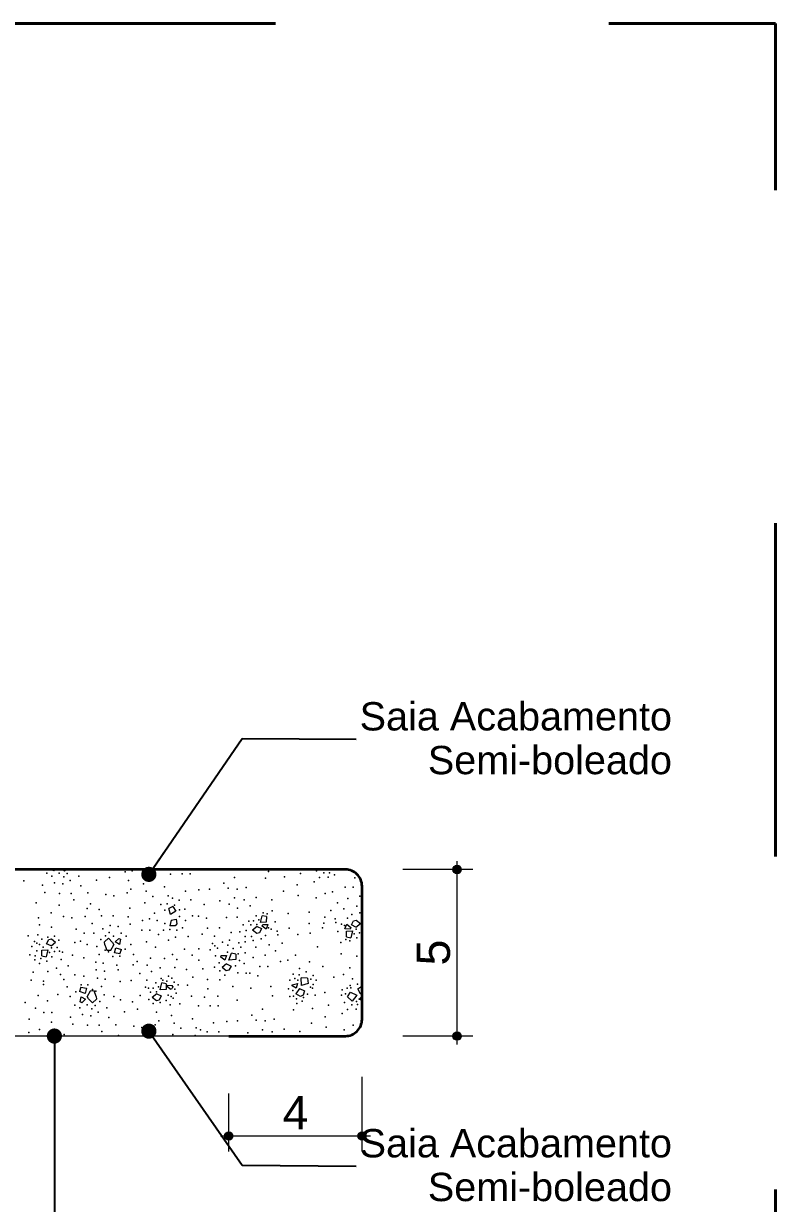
# Model space of a CAD drawing. Header units: metres. Extents: x -1.1 to 45.1, y -1 to 1.8.
# Drawn here: x -0.191 to 0.0347, y -0.8084 to -0.4542 of the extents above; entities that cross this region are included whole.
import ezdxf

# ---------------------------------------------------------------- set-up
doc = ezdxf.new("R2010")
doc.units = ezdxf.units.M
doc.header["$MEASUREMENT"] = 0
doc.linetypes.add('Double Dashed', pattern=[0.0325, 0.02, -0.005, 0.0025, -0.005])
for name, color, linetype, lineweight, true_color in [('0_Caneta_No__25', 7, 'Continuous', 13, 0x982312), ('ARCOS-LINHAS.ARQ_Caneta_No__24', 7, 'Continuous', 40, 0x851f10), ('LOUCAS-METAIS.ARQ_Caneta_No__97', 7, 'Continuous', 5, 0x6b6b6b)]:
    doc.layers.add(name, color=color, linetype=linetype, lineweight=lineweight, true_color=true_color)
for name, color, linetype, lineweight in [('ARCOS-LINHAS.ARQ_Caneta_No__98', 7, 'Continuous', 0), ('LOUCAS-METAIS.ARQ_Caneta_No__1', 7, 'Continuous', 35), ('LOUCAS-METAIS.ARQ_Caneta_No__241', 7, 'Continuous', 13)]:
    doc.layers.add(name, color=color, linetype=linetype, lineweight=lineweight)
doc.styles.add('GENERATED_STYLE_1', font='arial.ttf')
doc.dimstyles.new('GENERATED_STYLE__10', dxfattribs={"dimtxt": 0.18, "dimasz": 0.00912, "dimexe": 0.18, "dimexo": 0.0625, "dimgap": 0, "dimtad": 0, "dimtih": 1, "dimtoh": 1, "dimdec": 4, "dimzin": 0, "dimdsep": 46, "dimcen": 0.09, "dimadec": 0, "dimazin": 0, "dimtfac": 1, "dimtdec": 4, "dimtmove": 0, "dimatfit": 3, "dimldrblk": 'ARROWHEAD_11', "dimfxl": 0, "dimtolj": 1, "dimtzin": 0, "dimarcsym": 0})
doc.dimstyles.new('GENERATED_STYLE__4', dxfattribs={"dimtxt": 0.01, "dimasz": 0.00475, "dimexe": 0.18, "dimexo": 0.017222, "dimgap": 0, "dimtad": 1, "dimzin": 0, "dimdsep": 46, "dimtxsty": 'GENERATED_STYLE_1', "dimblk": 'ARROWHEAD_11', "dimblk1": 'ARROWHEAD_11', "dimblk2": 'ARROWHEAD_11', "dimcen": 0.09, "dimclrd": 256, "dimclre": 256, "dimclrt": 256, "dimadec": 0, "dimazin": 0, "dimtfac": 1, "dimtdec": 4, "dimtmove": 0, "dimatfit": 3, "dimfxl": 0, "dimtolj": 1, "dimtzin": 0, "dimarcsym": 0})
doc.dimstyles.new('GENERATED_STYLE__5', dxfattribs={"dimtxt": 0.01, "dimasz": 0.00475, "dimexe": 0.18, "dimexo": 0.017222, "dimgap": 0, "dimtad": 1, "dimtih": 1, "dimtoh": 1, "dimzin": 0, "dimdsep": 46, "dimtxsty": 'GENERATED_STYLE_1', "dimblk": 'ARROWHEAD_11', "dimblk1": 'ARROWHEAD_11', "dimblk2": 'ARROWHEAD_11', "dimcen": 0.09, "dimclrd": 256, "dimclre": 256, "dimclrt": 256, "dimadec": 0, "dimazin": 0, "dimtfac": 1, "dimtdec": 4, "dimtmove": 0, "dimatfit": 3, "dimfxl": 0, "dimtolj": 1, "dimtzin": 0, "dimarcsym": 0})

# ---------------------------------------------------------------- blocks, each defined once
blk = doc.blocks.new('*X2')
at = {"layer": 'LOUCAS-METAIS.ARQ_Caneta_No__97', "color": 251, "linetype": 'Continuous', "lineweight": 5, "true_color": 0x6b6b6b}
for p, q in [((-0.18237, -0.70839), (-0.18233, -0.70818)), ((-0.18141, -0.70818), (-0.18186, -0.7086)), ((-0.17869, -0.70867), (-0.17917, -0.70818)), ((-0.17818, -0.70818), (-0.17869, -0.70867)), ((-0.18186, -0.7086), (-0.18237, -0.70839)), ((-0.14621, -0.71933), (-0.14742, -0.71989)), ((-0.14687, -0.72167), (-0.14742, -0.71989)), ((-0.14526, -0.7207), (-0.14687, -0.72167)), ((-0.14621, -0.71933), (-0.14526, -0.7207)), ((-0.11986, -0.72411), (-0.11935, -0.72205)), ((-0.11805, -0.72233), (-0.11935, -0.72205)), ((-0.11805, -0.72233), (-0.11812, -0.724)), ((-0.14667, -0.72339), (-0.14709, -0.7251)), ((-0.14547, -0.72513), (-0.14709, -0.7251)), ((-0.14667, -0.72339), (-0.14522, -0.72309)), ((-0.14494, -0.72448), (-0.14547, -0.72513)), ((-0.14522, -0.72309), (-0.14494, -0.72448)), ((-0.12087, -0.72529), (-0.12223, -0.72641)), ((-0.12087, -0.72529), (-0.11953, -0.72593)), ((-0.11953, -0.72593), (-0.12015, -0.7272)), ((-0.11812, -0.724), (-0.11986, -0.72411)), ((-0.11934, -0.72517), (-0.11921, -0.72464)), ((-0.11819, -0.72612), (-0.11934, -0.72517)), ((-0.11921, -0.72464), (-0.11762, -0.72472)), ((-0.11762, -0.72472), (-0.11819, -0.72612)), ((-0.09451, -0.72603), (-0.09394, -0.72462)), ((-0.09292, -0.7261), (-0.09451, -0.72603)), ((-0.09394, -0.72462), (-0.09279, -0.72558)), ((-0.09279, -0.72558), (-0.09292, -0.7261)), ((-0.0926, -0.72481), (-0.09198, -0.72354)), ((-0.09126, -0.72545), (-0.0926, -0.72481)), ((-0.09198, -0.72354), (-0.09116, -0.72334)), ((-0.09126, -0.72545), (-0.0899, -0.72434)), ((-0.09116, -0.72334), (-0.0899, -0.72434)), ((-0.18406, -0.73047), (-0.18344, -0.72919)), ((-0.18344, -0.72919), (-0.18262, -0.72899)), ((-0.18262, -0.72899), (-0.18136, -0.72999)), ((-0.16669, -0.72992), (-0.16553, -0.7288)), ((-0.16553, -0.7288), (-0.16431, -0.73007)), ((-0.16345, -0.7299), (-0.16235, -0.72888)), ((-0.16235, -0.72888), (-0.16185, -0.72908)), ((-0.16185, -0.72908), (-0.16214, -0.73065)), ((-0.12097, -0.72741), (-0.12223, -0.72641)), ((-0.12015, -0.7272), (-0.12097, -0.72741)), ((-0.09408, -0.72841), (-0.09401, -0.72674)), ((-0.09408, -0.72841), (-0.09278, -0.72869)), ((-0.09401, -0.72674), (-0.09227, -0.72663)), ((-0.09227, -0.72663), (-0.09278, -0.72869)), ((-0.18554, -0.73406), (-0.18547, -0.7324)), ((-0.18547, -0.7324), (-0.18373, -0.73228)), ((-0.18373, -0.73228), (-0.18424, -0.73435)), ((-0.18272, -0.7311), (-0.18406, -0.73047)), ((-0.18272, -0.7311), (-0.18136, -0.72999)), ((-0.1666, -0.73076), (-0.16669, -0.72992)), ((-0.1666, -0.73076), (-0.166, -0.73243)), ((-0.166, -0.73243), (-0.1648, -0.73236)), ((-0.1648, -0.73236), (-0.16388, -0.73077)), ((-0.16431, -0.73007), (-0.16388, -0.73077)), ((-0.1637, -0.7332), (-0.16328, -0.73167)), ((-0.16214, -0.73065), (-0.16345, -0.7299)), ((-0.16328, -0.73167), (-0.1616, -0.73224)), ((-0.16205, -0.73349), (-0.1616, -0.73224)), ((-0.18554, -0.73406), (-0.18424, -0.73435)), ((-0.16205, -0.73349), (-0.1637, -0.7332)), ((-0.13177, -0.73448), (-0.13163, -0.73395)), ((-0.13061, -0.73543), (-0.13177, -0.73448)), ((-0.13163, -0.73395), (-0.13004, -0.73403)), ((-0.13005, -0.73652), (-0.13141, -0.73763)), ((-0.13004, -0.73403), (-0.13061, -0.73543)), ((-0.13005, -0.73652), (-0.12871, -0.73716)), ((-0.12939, -0.73541), (-0.12853, -0.73328)), ((-0.1273, -0.73523), (-0.12939, -0.73541)), ((-0.12723, -0.73356), (-0.12853, -0.73328)), ((-0.12723, -0.73356), (-0.1273, -0.73523)), ((-0.13015, -0.73863), (-0.13141, -0.73763)), ((-0.12933, -0.73843), (-0.13015, -0.73863)), ((-0.12871, -0.73716), (-0.12933, -0.73843)), ((-0.17376, -0.74354), (-0.17421, -0.74479)), ((-0.17376, -0.74354), (-0.17211, -0.74383)), ((-0.14995, -0.7443), (-0.14945, -0.74224)), ((-0.14815, -0.74252), (-0.14945, -0.74224)), ((-0.14815, -0.74252), (-0.14821, -0.74419)), ((-0.14778, -0.74345), (-0.14764, -0.74293)), ((-0.14696, -0.74412), (-0.14778, -0.74345)), ((-0.14764, -0.74293), (-0.14638, -0.74299)), ((-0.14617, -0.7433), (-0.14642, -0.74391)), ((-0.14617, -0.7433), (-0.14638, -0.74299)), ((-0.11041, -0.74309), (-0.11039, -0.74283)), ((-0.10912, -0.74385), (-0.11041, -0.74309)), ((-0.11039, -0.74283), (-0.10878, -0.74237)), ((-0.10878, -0.74237), (-0.10912, -0.74385)), ((-0.10761, -0.74297), (-0.10767, -0.74069)), ((-0.10577, -0.7408), (-0.10767, -0.74069)), ((-0.10557, -0.74245), (-0.10761, -0.74297)), ((-0.10577, -0.7408), (-0.10557, -0.74245)), ((-0.09064, -0.74401), (-0.08947, -0.74322)), ((-0.08947, -0.74322), (-0.0894, -0.74323)), ((-0.17253, -0.74536), (-0.17421, -0.74479)), ((-0.17396, -0.74795), (-0.17367, -0.74639)), ((-0.17367, -0.74639), (-0.17236, -0.74714)), ((-0.17236, -0.74714), (-0.17346, -0.74816)), ((-0.17211, -0.74383), (-0.17253, -0.74536)), ((-0.17101, -0.74467), (-0.17193, -0.74627)), ((-0.1715, -0.74697), (-0.17193, -0.74627)), ((-0.17028, -0.74823), (-0.1715, -0.74697)), ((-0.16981, -0.7446), (-0.17101, -0.74467)), ((-0.16912, -0.74711), (-0.17028, -0.74823)), ((-0.16921, -0.74627), (-0.16981, -0.7446)), ((-0.16921, -0.74627), (-0.16912, -0.74711)), ((-0.15096, -0.74548), (-0.15233, -0.74659)), ((-0.15106, -0.74759), (-0.15233, -0.74659)), ((-0.15096, -0.74548), (-0.14963, -0.74612)), ((-0.14963, -0.74612), (-0.15024, -0.74739)), ((-0.14821, -0.74419), (-0.14995, -0.7443)), ((-0.14696, -0.74412), (-0.14642, -0.74391)), ((-0.10819, -0.7439), (-0.10926, -0.74548)), ((-0.10785, -0.74627), (-0.10926, -0.74548)), ((-0.10819, -0.7439), (-0.10667, -0.74458)), ((-0.10707, -0.74594), (-0.10785, -0.74627)), ((-0.10667, -0.74458), (-0.10707, -0.74594)), ((-0.09372, -0.74639), (-0.09283, -0.74498)), ((-0.09372, -0.74639), (-0.09231, -0.74767)), ((-0.09283, -0.74498), (-0.09092, -0.74586)), ((-0.09092, -0.74586), (-0.09231, -0.74767)), ((-0.08988, -0.7455), (-0.09064, -0.74401)), ((-0.09039, -0.74706), (-0.0894, -0.74629)), ((-0.0894, -0.74748), (-0.09039, -0.74706)), ((-0.08988, -0.7455), (-0.0894, -0.74535)), ((-0.17346, -0.74816), (-0.17396, -0.74795)), ((-0.15024, -0.74739), (-0.15106, -0.74759))]:
    blk.add_line(p, q, dxfattribs=at)
for p in [(-0.17646, -0.70828), (-0.16669, -0.70831), (-0.11579, -0.70819), (-0.0995, -0.7082), (-0.19089, -0.71154), (-0.18403, -0.70932), (-0.1825, -0.71017), (-0.18026, -0.70928), (-0.17893, -0.71043), (-0.17786, -0.70942), (-0.177, -0.71148), (-0.17435, -0.71019), (-0.16907, -0.71134), (-0.16519, -0.71056), (-0.16044, -0.70885), (-0.15947, -0.71149), (-0.15839, -0.70858), (-0.15539, -0.70928), (-0.15246, -0.70894), (-0.14691, -0.70959), (-0.14336, -0.70952), (-0.14098, -0.70951), (-0.1277, -0.71054), (-0.11839, -0.71075), (-0.11742, -0.70881), (-0.11262, -0.71038), (-0.10782, -0.70934), (-0.10308, -0.70856), (-0.10215, -0.71061), (-0.10083, -0.70922), (-0.09956, -0.7105), (-0.09913, -0.70918), (-0.09763, -0.70975), (-0.09151, -0.71069), (-0.18527, -0.7129), (-0.18462, -0.71505), (-0.18165, -0.71214), (-0.18014, -0.7154), (-0.17921, -0.71252), (-0.17665, -0.71538), (-0.17382, -0.71308), (-0.17173, -0.71523), (-0.15989, -0.71522), (-0.15875, -0.71409), (-0.15495, -0.71249), (-0.15415, -0.71473), (-0.14867, -0.7134), (-0.14241, -0.71466), (-0.13838, -0.71428), (-0.13517, -0.71407), (-0.13089, -0.71231), (-0.12959, -0.7138), (-0.1269, -0.71409), (-0.12414, -0.71356), (-0.11296, -0.7147), (-0.10891, -0.71281), (-0.1038, -0.7119), (-0.10046, -0.71539), (-0.09823, -0.71491), (-0.09442, -0.71348), (-0.09206, -0.71349), (-0.18723, -0.71818), (-0.1803, -0.71884), (-0.17593, -0.71726), (-0.1709, -0.71845), (-0.16629, -0.71569), (-0.16385, -0.71606), (-0.15457, -0.71818), (-0.15218, -0.71627), (-0.14977, -0.7187), (-0.14787, -0.71845), (-0.14753, -0.71612), (-0.1463, -0.71676), (-0.1457, -0.71886), (-0.14428, -0.71736), (-0.14074, -0.71731), (-0.13675, -0.71873), (-0.13208, -0.71763), (-0.1293, -0.71863), (-0.12769, -0.7167), (-0.12477, -0.71732), (-0.12121, -0.71656), (-0.11648, -0.71727), (-0.10858, -0.71599), (-0.10312, -0.71671), (-0.09676, -0.71818), (-0.09369, -0.7169), (-0.09009, -0.71619), (-0.1827, -0.72118), (-0.17896, -0.72232), (-0.17248, -0.72225), (-0.17192, -0.71993), (-0.16829, -0.72022), (-0.16756, -0.72209), (-0.16407, -0.72208), (-0.1596, -0.72243), (-0.15912, -0.71975), (-0.15172, -0.7213), (-0.14858, -0.72036), (-0.14422, -0.72224), (-0.14419, -0.72027), (-0.14257, -0.7201), (-0.14031, -0.72211), (-0.13851, -0.72218), (-0.12689, -0.72245), (-0.1268, -0.71975), (-0.12297, -0.71904), (-0.12114, -0.72205), (-0.11904, -0.72119), (-0.11784, -0.72151), (-0.1164, -0.72063), (-0.11153, -0.72141), (-0.1053, -0.72094), (-0.10052, -0.72249), (-0.09876, -0.72047), (-0.09483, -0.71994), (-0.09243, -0.72171), (-0.09091, -0.71923), (-0.09003, -0.7212), (-0.08958, -0.72246), (-0.18646, -0.72271), (-0.1862, -0.72475), (-0.18262, -0.72554), (-0.17653, -0.7227), (-0.1704, -0.7244), (-0.16722, -0.726), (-0.165, -0.72496), (-0.16257, -0.72533), (-0.15895, -0.72458), (-0.15531, -0.72347), (-0.15318, -0.723), (-0.15083, -0.72345), (-0.14862, -0.72442), (-0.14324, -0.72572), (-0.14233, -0.72346), (-0.13611, -0.72283), (-0.13578, -0.72582), (-0.13218, -0.72573), (-0.1301, -0.72262), (-0.12507, -0.72475), (-0.12339, -0.72366), (-0.12274, -0.72482), (-0.12194, -0.7236), (-0.12098, -0.72469), (-0.12039, -0.72327), (-0.11743, -0.72572), (-0.11546, -0.72392), (-0.11128, -0.72581), (-0.10526, -0.72436), (-0.10123, -0.72565), (-0.10083, -0.72427), (-0.09745, -0.72299), (-0.09726, -0.72409), (-0.09551, -0.72463), (-0.0947, -0.72502), (-0.09373, -0.72276), (-0.18963, -0.72808), (-0.1867, -0.72775), (-0.18552, -0.72908), (-0.18371, -0.72845), (-0.18165, -0.72817), (-0.18035, -0.72936), (-0.17515, -0.72614), (-0.17278, -0.72734), (-0.16987, -0.72729), (-0.16776, -0.7292), (-0.16636, -0.72805), (-0.16529, -0.72705), (-0.16396, -0.72819), (-0.16171, -0.72731), (-0.16018, -0.72816), (-0.15546, -0.72639), (-0.15305, -0.72637), (-0.15051, -0.72771), (-0.14899, -0.72641), (-0.14743, -0.72938), (-0.14703, -0.72622), (-0.14541, -0.72846), (-0.14499, -0.72641), (-0.14153, -0.72832), (-0.13736, -0.72756), (-0.13366, -0.72824), (-0.12916, -0.72944), (-0.12863, -0.7271), (-0.12602, -0.7269), (-0.12448, -0.72834), (-0.12416, -0.72651), (-0.12255, -0.72829), (-0.1221, -0.72954), (-0.1197, -0.72903), (-0.1184, -0.72798), (-0.11662, -0.72612), (-0.11487, -0.72666), (-0.11468, -0.72776), (-0.10866, -0.72774), (-0.10499, -0.7273), (-0.09667, -0.72682), (-0.09429, -0.72924), (-0.09309, -0.72955), (-0.09174, -0.72748), (-0.09115, -0.72605), (-0.09099, -0.7287), (-0.09019, -0.72715), (-0.18849, -0.73132), (-0.18765, -0.72977), (-0.18702, -0.73258), (-0.18697, -0.73028), (-0.18616, -0.73067), (-0.18505, -0.73145), (-0.18261, -0.7317), (-0.18164, -0.7328), (-0.18085, -0.73157), (-0.1802, -0.73274), (-0.17932, -0.73304), (-0.1756, -0.73013), (-0.1739, -0.72969), (-0.1719, -0.73073), (-0.16902, -0.73125), (-0.16652, -0.73235), (-0.16552, -0.73285), (-0.16048, -0.73212), (-0.15883, -0.73071), (-0.1541, -0.7299), (-0.15138, -0.73148), (-0.14263, -0.73213), (-0.13841, -0.73201), (-0.135, -0.73228), (-0.1343, -0.7304), (-0.13354, -0.73109), (-0.13282, -0.73181), (-0.13124, -0.72996), (-0.12974, -0.73295), (-0.12969, -0.73091), (-0.12803, -0.73186), (-0.12635, -0.7302), (-0.12576, -0.73146), (-0.12451, -0.72985), (-0.12122, -0.73151), (-0.1173, -0.7308), (-0.11537, -0.73257), (-0.11337, -0.73028), (-0.10274, -0.73144), (-0.09573, -0.73011), (-0.18906, -0.73381), (-0.1876, -0.73528), (-0.18747, -0.73414), (-0.18616, -0.73636), (-0.18575, -0.73489), (-0.18399, -0.73571), (-0.1832, -0.73313), (-0.18245, -0.73435), (-0.17967, -0.73522), (-0.17627, -0.73393), (-0.17285, -0.73466), (-0.16933, -0.73595), (-0.16826, -0.73369), (-0.16706, -0.73628), (-0.16414, -0.73426), (-0.16208, -0.73419), (-0.15796, -0.73367), (-0.15693, -0.73583), (-0.15291, -0.73478), (-0.14866, -0.73492), (-0.1463, -0.73368), (-0.14501, -0.73522), (-0.14034, -0.73392), (-0.1384, -0.73536), (-0.13341, -0.73406), (-0.13223, -0.73616), (-0.12654, -0.73349), (-0.12619, -0.73553), (-0.12479, -0.73637), (-0.1245, -0.73316), (-0.12204, -0.73455), (-0.11844, -0.73385), (-0.1139, -0.73583), (-0.11167, -0.73536), (-0.1094, -0.73389), (-0.10521, -0.7359), (-0.09565, -0.73347), (-0.09092, -0.73418), (-0.18813, -0.73901), (-0.18369, -0.73884), (-0.18107, -0.73779), (-0.17985, -0.73973), (-0.17763, -0.73714), (-0.17561, -0.7398), (-0.17285, -0.74017), (-0.16914, -0.73834), (-0.16667, -0.73869), (-0.16296, -0.73687), (-0.16254, -0.73833), (-0.15808, -0.73678), (-0.15605, -0.73944), (-0.15384, -0.73686), (-0.15262, -0.73879), (-0.15, -0.73774), (-0.14555, -0.73757), (-0.1421, -0.73824), (-0.13719, -0.73796), (-0.13372, -0.73753), (-0.13204, -0.73856), (-0.13053, -0.73994), (-0.1274, -0.73708), (-0.12663, -0.73919), (-0.12421, -0.73934), (-0.12306, -0.73925), (-0.12062, -0.74006), (-0.12007, -0.73725), (-0.11771, -0.73726), (-0.11008, -0.73956), (-0.10828, -0.73976), (-0.10813, -0.73785), (-0.10612, -0.73885), (-0.10408, -0.73999), (-0.10116, -0.73727), (-0.09499, -0.73974), (-0.09304, -0.73768), (-0.18867, -0.74136), (-0.18503, -0.74271), (-0.18502, -0.74166), (-0.17888, -0.74121), (-0.17785, -0.74336), (-0.17373, -0.74285), (-0.17167, -0.74277), (-0.16874, -0.74076), (-0.16755, -0.74334), (-0.16648, -0.74109), (-0.16197, -0.74181), (-0.1587, -0.74146), (-0.15436, -0.74355), (-0.15402, -0.74136), (-0.15123, -0.74223), (-0.15049, -0.74345), (-0.14969, -0.74087), (-0.14914, -0.74138), (-0.14794, -0.74169), (-0.14752, -0.74022), (-0.1465, -0.74082), (-0.14577, -0.74196), (-0.14462, -0.74277), (-0.1418, -0.74295), (-0.14016, -0.74045), (-0.13575, -0.74116), (-0.1321, -0.74133), (-0.12815, -0.7433), (-0.11681, -0.74333), (-0.11111, -0.74136), (-0.10958, -0.74086), (-0.10867, -0.74138), (-0.10484, -0.74346), (-0.10475, -0.74108), (-0.10402, -0.7427), (-0.10319, -0.74143), (-0.0979, -0.74051), (-0.09299, -0.74305), (-0.09276, -0.74373), (-0.09225, -0.74095), (-0.09072, -0.74265), (-0.18656, -0.746), (-0.18064, -0.74574), (-0.17698, -0.74632), (-0.17533, -0.74492), (-0.17029, -0.74418), (-0.16929, -0.74469), (-0.16678, -0.74578), (-0.16391, -0.74631), (-0.15596, -0.74599), (-0.15349, -0.74385), (-0.15334, -0.74723), (-0.15284, -0.74501), (-0.15204, -0.74378), (-0.15108, -0.74488), (-0.14753, -0.74591), (-0.14671, -0.7463), (-0.14604, -0.74681), (-0.14556, -0.74411), (-0.14519, -0.74527), (-0.14054, -0.74619), (-0.13668, -0.74653), (-0.13571, -0.74402), (-0.13269, -0.74624), (-0.12278, -0.74378), (-0.11622, -0.74612), (-0.1115, -0.744), (-0.1111, -0.74627), (-0.11021, -0.74454), (-0.10992, -0.7462), (-0.1091, -0.74696), (-0.10694, -0.74657), (-0.10575, -0.74559), (-0.10424, -0.74385), (-0.10349, -0.74595), (-0.1006, -0.74515), (-0.09554, -0.74594), (-0.09532, -0.74428), (-0.09433, -0.74553), (-0.09388, -0.74381), (-0.19051, -0.7481), (-0.18743, -0.74978), (-0.18384, -0.74759), (-0.17563, -0.74888), (-0.1741, -0.74972), (-0.17185, -0.74884), (-0.17052, -0.74998), (-0.16945, -0.74898), (-0.16805, -0.74784), (-0.16594, -0.74974), (-0.1619, -0.74734), (-0.15828, -0.74787), (-0.15678, -0.75012), (-0.15203, -0.74841), (-0.14998, -0.74813), (-0.14816, -0.74751), (-0.14698, -0.74883), (-0.14406, -0.7485), (-0.13851, -0.74914), (-0.13495, -0.74908), (-0.13257, -0.74906), (-0.12683, -0.74744), (-0.1193, -0.75009), (-0.10998, -0.75031), (-0.10901, -0.74837), (-0.10738, -0.74774), (-0.10422, -0.74993), (-0.09942, -0.7489), (-0.09467, -0.74812), (-0.09374, -0.75016), (-0.09242, -0.74877), (-0.09115, -0.75006), (-0.09109, -0.74776), (-0.09072, -0.74874), (-0.18932, -0.75307), (-0.1849, -0.75112), (-0.18263, -0.75402), (-0.18248, -0.7511), (-0.17686, -0.75246), (-0.17324, -0.7517), (-0.1708, -0.75207), (-0.16859, -0.75104), (-0.16541, -0.75263), (-0.16066, -0.75089), (-0.15107, -0.75105), (-0.15035, -0.75364), (-0.14654, -0.75205), (-0.14574, -0.75429), (-0.14026, -0.75296), (-0.134, -0.75422), (-0.12997, -0.75384), (-0.12676, -0.75363), (-0.12248, -0.75186), (-0.12118, -0.75336), (-0.11849, -0.75364), (-0.11573, -0.75312), (-0.10455, -0.75426), (-0.1005, -0.75237), (-0.09539, -0.75145), (-0.18936, -0.75713), (-0.18622, -0.75618), (-0.17882, -0.75774), (-0.17621, -0.75461), (-0.17174, -0.75495), (-0.16825, -0.75494), (-0.16752, -0.75682), (-0.16333, -0.75479), (-0.15788, -0.75524), (-0.15545, -0.75562), (-0.15148, -0.75478), (-0.14616, -0.75774), (-0.14377, -0.75583), (-0.13913, -0.75567), (-0.1379, -0.75632), (-0.13587, -0.75692), (-0.13233, -0.75687), (-0.12367, -0.75719), (-0.11928, -0.75626), (-0.11636, -0.75688), (-0.1128, -0.75612), (-0.10807, -0.75683), (-0.10017, -0.75555), (-0.09471, -0.75627), (-0.09206, -0.75494), (-0.08982, -0.75447), (-0.16249, -0.75801), (-0.13946, -0.75801)]:
    blk.add_point(p, dxfattribs=at)
blk = doc.blocks.new('*D11')
at = {"layer": '0_Caneta_No__25', "linetype": 'Continuous', "lineweight": 13, "true_color": 0x982312}
for points in [[(-0.06212, -0.70818), (-0.06203, -0.70866), (-0.06176, -0.70906), (-0.06135, -0.70933), (-0.06087, -0.70943), (-0.0604, -0.70933), (-0.05999, -0.70906), (-0.05972, -0.70866), (-0.05962, -0.70818), (-0.05972, -0.7077), (-0.05999, -0.70729), (-0.0604, -0.70702), (-0.06087, -0.70693), (-0.06135, -0.70702), (-0.06176, -0.70729), (-0.06203, -0.7077)], [(-0.06212, -0.75818), (-0.06203, -0.75866), (-0.06176, -0.75906), (-0.06135, -0.75933), (-0.06087, -0.75943), (-0.0604, -0.75933), (-0.05999, -0.75906), (-0.05972, -0.75866), (-0.05962, -0.75818), (-0.05972, -0.7577), (-0.05999, -0.75729), (-0.0604, -0.75702), (-0.06087, -0.75693), (-0.06135, -0.75702), (-0.06176, -0.75729), (-0.06203, -0.7577)]]:
    blk.add_hatch(color=24, dxfattribs=at).paths.add_polyline_path(points)
at = {"layer": '0_Caneta_No__25', "color": 24, "linetype": 'Continuous', "lineweight": 13, "true_color": 0x982312}
for p, q in [((-0.06212, -0.70818), (-0.07718, -0.70818)), ((-0.06087, -0.70693), (-0.06087, -0.70568)), ((-0.05619, -0.70818), (-0.05962, -0.70818)), ((-0.06087, -0.75693), (-0.06087, -0.70943)), ((-0.06212, -0.75818), (-0.07718, -0.75818)), ((-0.06087, -0.76068), (-0.06087, -0.75943)), ((-0.05619, -0.75818), (-0.05962, -0.75818))]:
    blk.add_line(p, q, dxfattribs=at)
for centre in [(-0.06087, -0.70818), (-0.06087, -0.75818)]:
    blk.add_circle(centre, 0.00125, dxfattribs=at)
at = {"layer": '0_Caneta_No__25', "color": 24, "lineweight": 13, "true_color": 0x982312, "insert": (-0.06287, -0.73699), "char_height": 0.01, "attachment_point": 7, "rotation": 90, "style": 'GENERATED_STYLE_1'}
blk.add_mtext('\\A1;{\\pql;\\fArial|b0|i0|c0|p0;\\W1.000000;5}', dxfattribs=at)
blk = doc.blocks.new('ARROWHEAD_11')
at = {"color": 0, "linetype": 'Continuous', "lineweight": 0}
blk.add_line((0, 0), (-1, 0), dxfattribs=at)
at = {"color": 0, "linetype": 'Continuous', "lineweight": 0, "const_width": 0.25, "flags": 128}
blk.add_lwpolyline([(-0.125, 0, 1), (0.125, 0, 1)], format="xyb", close=True, dxfattribs=at)
blk = doc.blocks.new('*D12')
at = {"layer": '0_Caneta_No__25', "linetype": 'Continuous', "lineweight": 13, "true_color": 0x982312}
for points in [[(-0.13065, -0.78817), (-0.13056, -0.78865), (-0.13029, -0.78905), (-0.12988, -0.78932), (-0.1294, -0.78942), (-0.12893, -0.78932), (-0.12852, -0.78905), (-0.12825, -0.78865), (-0.12815, -0.78817), (-0.12825, -0.78769), (-0.12852, -0.78728), (-0.12893, -0.78701), (-0.1294, -0.78692), (-0.12988, -0.78701), (-0.13029, -0.78728), (-0.13056, -0.78769)], [(-0.09065, -0.78817), (-0.09056, -0.78865), (-0.09029, -0.78905), (-0.08988, -0.78932), (-0.0894, -0.78942), (-0.08893, -0.78932), (-0.08852, -0.78905), (-0.08825, -0.78865), (-0.08815, -0.78817), (-0.08825, -0.78769), (-0.08852, -0.78728), (-0.08893, -0.78701), (-0.0894, -0.78692), (-0.08988, -0.78701), (-0.09029, -0.78728), (-0.09056, -0.78769)]]:
    blk.add_hatch(color=24, dxfattribs=at).paths.add_polyline_path(points)
at = {"layer": '0_Caneta_No__25', "color": 24, "linetype": 'Continuous', "lineweight": 13, "true_color": 0x982312}
for p, q in [((-0.0894, -0.78692), (-0.0894, -0.7704)), ((-0.1294, -0.78692), (-0.1294, -0.7754)), ((-0.1319, -0.78817), (-0.13065, -0.78817)), ((-0.1294, -0.79285), (-0.1294, -0.78942)), ((-0.12815, -0.78817), (-0.09065, -0.78817)), ((-0.0894, -0.79285), (-0.0894, -0.78942)), ((-0.08815, -0.78817), (-0.0869, -0.78817))]:
    blk.add_line(p, q, dxfattribs=at)
for centre in [(-0.1294, -0.78817), (-0.0894, -0.78817)]:
    blk.add_circle(centre, 0.00125, dxfattribs=at)
at = {"layer": '0_Caneta_No__25', "color": 24, "lineweight": 13, "true_color": 0x982312, "insert": (-0.11322, -0.78617), "char_height": 0.01, "attachment_point": 7, "style": 'GENERATED_STYLE_1'}
blk.add_mtext('\\A1;{\\pql;\\fArial|b0|i0|c0|p0;\\W1.000000;4}', dxfattribs=at)

msp = doc.modelspace()

# ---------------------------------------------------------------- linework, layer by layer
at = {"layer": 'ARCOS-LINHAS.ARQ_Caneta_No__24', "color": 26, "linetype": 'Double Dashed', "lineweight": 40, "true_color": 0x851f10, "flags": 128}
msp.add_lwpolyline([(-0.41534, -0.45425), (0.03466, -0.45425), (0.03466, -0.89425), (-0.41534, -0.89425)], close=True, dxfattribs=at)
at = {"layer": 'LOUCAS-METAIS.ARQ_Caneta_No__1', "color": 7, "linetype": 'Continuous', "lineweight": 35, "flags": 128}
msp.add_lwpolyline([(-0.1294, -0.75818), (-0.0944, -0.75818, 0.414214), (-0.0894, -0.75318), (-0.0894, -0.71318, 0.414214), (-0.0944, -0.70818), (-0.41633, -0.70818)], format="xyb", dxfattribs=at)
at = {"layer": 'LOUCAS-METAIS.ARQ_Caneta_No__241', "color": 7, "linetype": 'Continuous', "lineweight": 13, "flags": 128}
msp.add_lwpolyline([(-0.41534, -0.70818), (-0.1194, -0.70818), (-0.0944, -0.70818, -0.414214), (-0.0894, -0.71318), (-0.0894, -0.75318, -0.414214), (-0.0944, -0.75818), (-0.41534, -0.75818)], format="xyb", close=True, dxfattribs=at)

# ---------------------------------------------------------------- block references
at = {"layer": 'LOUCAS-METAIS.ARQ_Caneta_No__97', "color": 251, "linetype": 'Continuous', "lineweight": 5, "true_color": 0x6b6b6b}
msp.add_blockref('*X2', (0, 0), dxfattribs=at)

# ---------------------------------------------------------------- texts
at = {"layer": 'ARCOS-LINHAS.ARQ_Caneta_No__98', "color": 7, "linetype": 'Continuous', "lineweight": 0, "char_height": 0.0085, "attachment_point": 6, "line_spacing_factor": 0.927147, "style": 'GENERATED_STYLE_1'}
for insert in [(0.00362, -0.66882), (0.00362, -0.79697)]:
    msp.add_mtext('\\A1;{\\pqr;\\fArial|b0|i0|c0|p0;\\W1.000000;Saia Acabamento\\P\\pqr;\\fArial|b0|i0|c0|p0;\\W1.000000;Semi-boleado}', dxfattribs=dict(at, insert=insert))

# ---------------------------------------------------------------- dimensions: what is measured, and where the dimension line sits
at = {"color": 24, "linetype": 'Continuous', "lineweight": 13, "true_color": 0x982312}
dim = msp.add_linear_dim(base=(-0.06087, -0.70818), p1=(-0.0944, -0.75818), p2=(-0.0944, -0.70818), angle=90, dimstyle='GENERATED_STYLE__4', dxfattribs=at)
dim.commit()
dim.dimension.update_dxf_attribs({"geometry": '*D11', "text_midpoint": (-0.06787, -0.73319), "dimtype": 160, "text_rotation": 90})
dim = msp.add_linear_dim(base=(-0.0894, -0.78817), p1=(-0.1294, -0.75818), p2=(-0.0894, -0.75318), dimstyle='GENERATED_STYLE__5', dxfattribs=at)
dim.commit()
dim.dimension.update_dxf_attribs({"geometry": '*D12', "text_midpoint": (-0.10941, -0.78117), "dimtype": 160})

# ---------------------------------------------------------------- leaders
at = {"layer": 'ARCOS-LINHAS.ARQ_Caneta_No__98', "color": 7, "linetype": 'Continuous', "lineweight": 0, "annotation_type": 0, "has_hookline": 1, "hookline_direction": 0}
for points, text_width in [([(-0.15337, -0.70964), (-0.1254, -0.66882), (-0.09116, -0.6691)], 0.09266), ([(-0.18173, -0.75818), (-0.18173, -0.83582), (-0.168, -0.83582)], 0.0911), ([(-0.15337, -0.75671), (-0.1254, -0.79697), (-0.09116, -0.79725)], 0.09266)]:
    msp.add_leader(points, dimstyle='GENERATED_STYLE__10', dxfattribs=dict(at, text_width=text_width))

doc.saveas('drawing.dxf')
